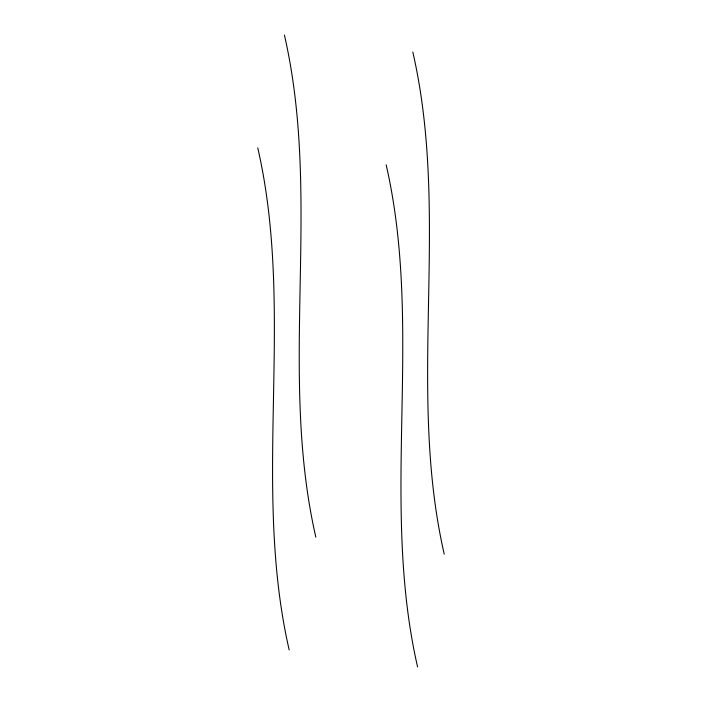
<?xml version="1.0" encoding="UTF-8"?>
<svg xmlns="http://www.w3.org/2000/svg" width="702" height="702" viewBox="0 0 702 702"><rect width="100%" height="100%" fill="white"/><g stroke="black" fill="none" stroke-linecap="round" stroke-linejoin="round"><path stroke-width="1.05" d="M412.82 52.062C450.649 217.304 406.405 388.89 444.234 554.132M386.161 164.838C423.99 330.08 379.747 501.658 417.576 666.9M284.424 35.1C322.253 200.342 278.01 371.92 315.839 537.162M257.766 147.868C295.595 313.11 251.351 484.696 289.18 649.938"/></g></svg>
